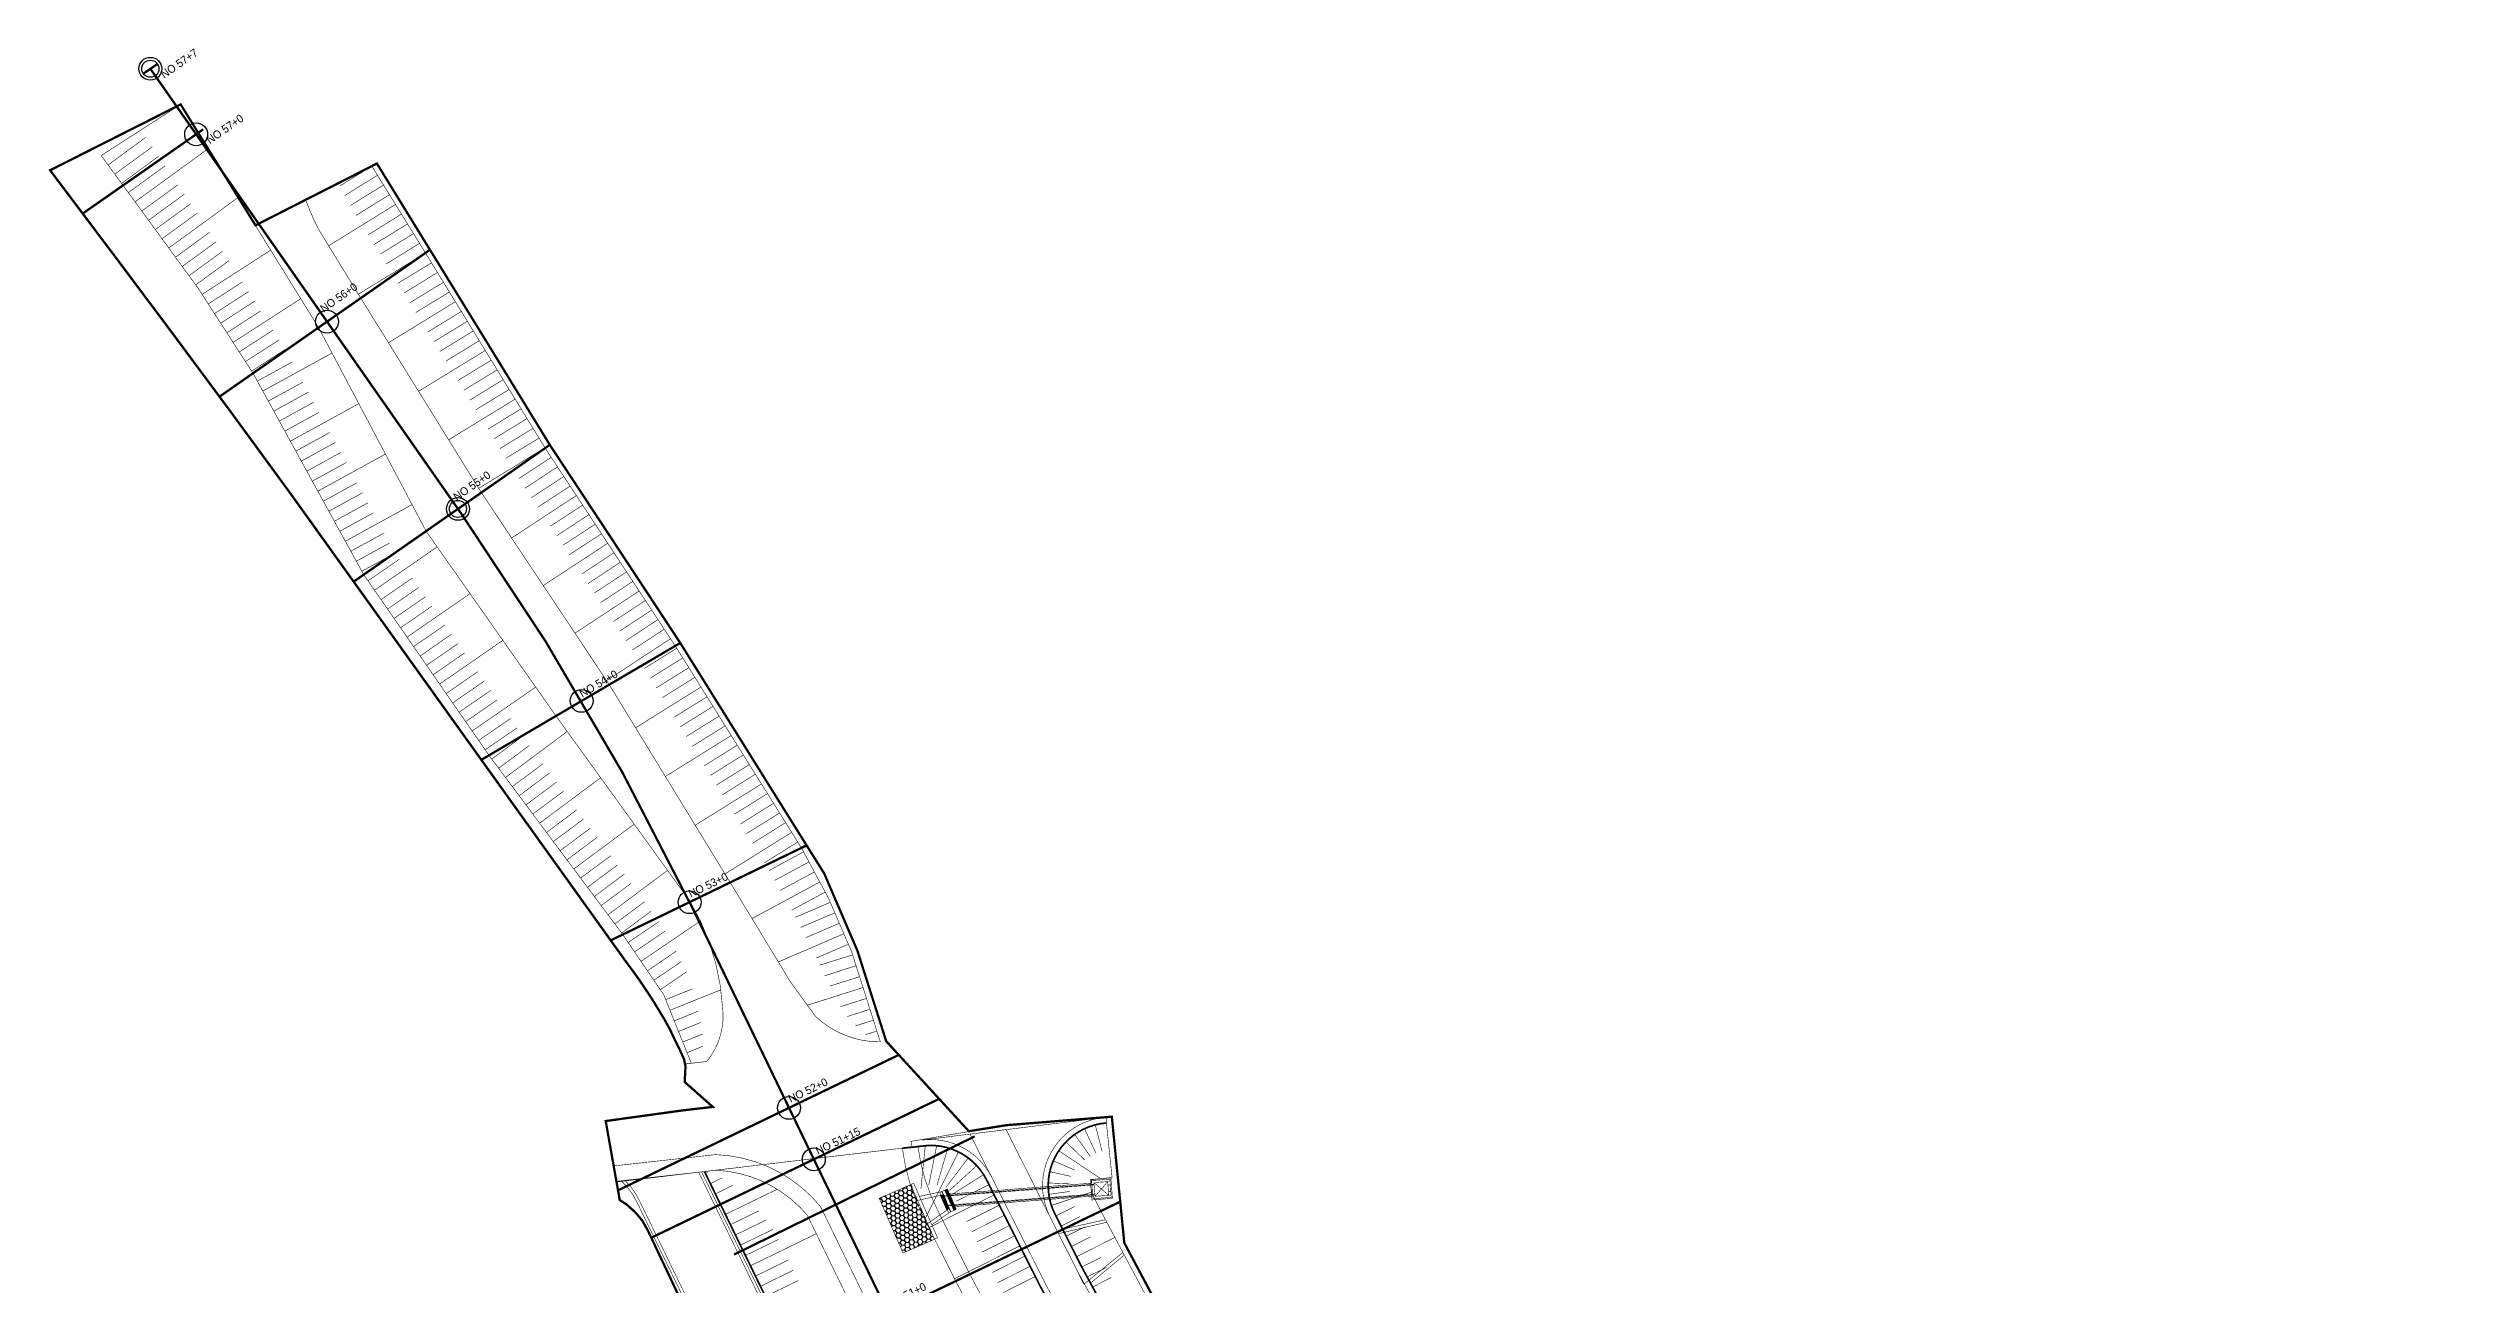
# Model space of a CAD drawing. Header units: millimetres. Extents: x -254 to 217267, y -7 to 401794.
# Drawn here: x 216782.6 to 216994.3, y 401685.7 to 401793.9 of the extents above; entities that cross this region are included whole.
import ezdxf
from ezdxf.enums import TextEntityAlignment as Align

# ---------------------------------------------------------------- set-up
doc = ezdxf.new("R2010")
doc.units = ezdxf.units.MM
doc.linetypes.add('D_HIDDEN', pattern=[0.35, 0.2, -0.15])
doc.linetypes.add('HIDDEN', pattern=[9.525, 6.35, -3.175])
doc.layers.add('#_leftblock', color=154, linetype='Continuous', lineweight=18)
for name, color, linetype in [('#측점', 1, 'Continuous'), ('#측점라인', 1, 'Continuous'), ('0-DEGN-바닥보호공', 183, 'Continuous'), ('0-DEGN-제방상단', 1, 'Continuous'), ('0-DEGN-제방하단', 6, 'Continuous'), ('1-DEGN-배수계획', 4, 'Continuous'), ('CC-DEGN-흄관', 3, 'Continuous'), ('CE-SLOP-FILL', 11, 'Continuous'), ('CS-CONC-MAJR', 5, 'Continuous')]:
    doc.layers.add(name, color=color, linetype=linetype)
for name, color, linetype, true_color in [('0-DEGN-아스팔트덧씌우기포장', 9, 'Continuous', 0xade0a3), ('0-DEGN-콘크리트포장', 254, 'Continuous', 0xccc5e2), ('0-DEGN-포장선', 254, 'Continuous', 0xccc5e2)]:
    doc.layers.add(name, color=color, linetype=linetype, true_color=true_color)
doc.styles.get("Standard").update_dxf_attribs({"font": ''})
doc.styles.get('Standard').set_extended_font_data('Dotum')

msp = doc.modelspace()

# ---------------------------------------------------------------- hatches: boundary and pattern name
at = {"layer": '0-DEGN-바닥보호공', "transparency": 33554687}
h = msp.add_hatch(dxfattribs=at)
h.set_pattern_fill('HONEY', color=256, scale=2, angle=242.3892)
h.set_pattern_definition([(242.389150064, (694145.1409, 457954.70685), (0.0180507632, -0.43263630216), [0.25, -0.5]), (2.389150064, (694145.1409, 457954.70685), (0.36564864667, 0.23195057057), [0.25, -0.5]), (302.389150064, (694145.1409, 457954.70685), (0.38369940987, -0.20068573159), [-0.5, 0.25])])
h.paths.add_polyline_path([(216858.06, 401694.41), (216855.31, 401693.21), (216857.39, 401688.43), (216860.14, 401689.63)])
at = {"layer": 'CS-CONC-MAJR'}
h = msp.add_hatch(dxfattribs=at)
h.set_pattern_fill('ANSI31', color=161, scale=0.2, angle=248.5157)
h.set_pattern_definition([(293.5157, (216860.622347, 401693.743907), (0.02292377, 0.009975), [])])
h.paths.add_polyline_path([(216861.86, 401692.16), (216862.04, 401692.24), (216861.61, 401693.24), (216861.26, 401694.02), (216861.08, 401693.94), (216861.42, 401693.16)])
h.paths.add_polyline_path([(216861.26, 401692.2), (216861.45, 401692.33), (216860.94, 401693.53), (216860.71, 401693.48)])

# ---------------------------------------------------------------- linework, layer by layer
at = {"layer": '#_leftblock', "lineweight": 100}
msp.add_line((216842.61, 401688.28), (216863.64, 401698.64), dxfattribs=at)
at = {"layer": '#측점라인', "color": 2, "linetype": 'Continuous', "lineweight": 30, "const_width": 0.2, "flags": 128}
for points in [[(216790.93, 401791.69), (216792.16, 401792.54)], [(216843.21, 401673.17), (216835.06, 401690.41), (216834.58, 401691.26), (216834.49, 401691.37), (216834.48, 401691.38), (216833.97, 401691.99), (216833.24, 401692.65), (216832.75, 401692.97), (216832.73, 401692.99), (216832.6, 401693.07), (216832.53, 401693.5), (216831.72, 401698.05), (216831.38, 401699.98), (216831.38, 401699.98), (216838.17, 401700.92), (216840.75, 401701.22), (216838.29, 401703.4), (216838.36, 401704.75), (216838.24, 401705.37), (216838.24, 401705.37), (216837.89, 401706.16), (216837.44, 401707.07), (216837.01, 401707.98), (216836.52, 401708.88), (216836, 401709.74), (216835.48, 401710.59), (216834.92, 401711.44), (216834.36, 401712.28), (216833.78, 401713.09), (216833.17, 401713.91), (216803.92, 401754.76), (216798.58, 401762.07), (216793.2, 401769.33), (216788.39, 401775.76), (216782.77, 401783.23), (216794.19, 401789), (216800.74, 401778.41), (216811.36, 401783.82), (216820.96, 401768.21), (216826.5, 401759.17), (216835.05, 401746.18), (216837.89, 401741.86), (216845.58, 401729.52), (216845.58, 401729.52), (216850.5, 401721.65), (216853.4, 401714.9), (216855.92, 401706.97), (216863.15, 401699.09), (216866.46, 401699.62), (216875.66, 401700.36), (216876.75, 401689.32), (216883.92, 401675.84)], [(216785.62, 401779.44), (216796.16, 401786.81)], [(216797.59, 401763.41), (216816.01, 401776.27)], [(216809.33, 401747.21), (216826.49, 401759.19)], [(216820.5, 401731.61), (216837.9, 401741.84)], [(216831.82, 401715.8), (216848.96, 401724.12)], [(216841.78, 401676.2), (216876.4, 401692.92)]]:
    msp.add_lwpolyline(points, dxfattribs=at)
msp.add_lwpolyline([(216865.06, 401665.24, -0.015226), (216860.84, 401673.34), (216838.94, 401718.69, 0.039949), (216818.78, 401753.11), (216791.54, 401792.12)], format="xyb", dxfattribs=at)
at = {"layer": '#측점라인', "color": 2, "linetype": 'Continuous', "lineweight": 30, "const_width": 0.2}
for points in [[(216832.45, 401693.91), (216857.02, 401705.77)], [(216835.36, 401689.76), (216860.55, 401701.92)]]:
    msp.add_lwpolyline(points, dxfattribs=at)
at = {"layer": '#측점라인', "color": 2, "linetype": 'Continuous', "lineweight": 30}
for centre, radius in [((216791.54, 401792.12), 1), ((216791.54, 401792.12), 0.75), ((216795.55, 401786.38), 1), ((216807, 401769.98), 1), ((216818.45, 401753.58), 1), ((216818.45, 401753.58), 0.75), ((216829.27, 401736.77), 1), ((216838.72, 401719.14), 1), ((216847.41, 401701.13), 1), ((216849.59, 401696.63), 1)]:
    msp.add_circle(centre, radius, dxfattribs=at)
at = {"layer": '0-DEGN-바닥보호공', "transparency": 33554687, "const_width": 0.05}
msp.add_lwpolyline([(216858.06, 401694.41), (216855.31, 401693.21), (216857.39, 401688.43), (216860.14, 401689.63)], close=True, dxfattribs=at)
at = {"layer": '0-DEGN-아스팔트덧씌우기포장', "linetype": 'Continuous', "const_width": 0.05}
msp.add_lwpolyline([(216843.66, 401673.26), (216834.08, 401692.94, 0.092072), (216832.78, 401694.7), (216839.77, 401695.53), (216849.37, 401675.81, 0.002224)], format="xyb", dxfattribs=at)
at = {"layer": '0-DEGN-아스팔트덧씌우기포장', "color": 0, "linetype": 'Continuous', "const_width": 0.05}
for points in [[(216837.34, 401667.59, 0.014093), (216837.69, 401667.64), (216839.46, 401667.81), (216840.45, 401668), (216841.19, 401668.25), (216841.88, 401668.6), (216842.4, 401668.96), (216842.89, 401669.46), (216843.24, 401669.92), (216843.65, 401670.69), (216843.91, 401671.72), (216843.91, 401673.31), (216834.31, 401693.05, 0.083659), (216833.1, 401694.74)], [(216839.51, 401695.5), (216849.15, 401675.7, 0.001834), (216849.66, 401674.64), (216849.62, 401674.62, 0.070039), (216874.78, 401637.61), (216927.91, 401579.07, -0.092973), (216947.12, 401547.84), (216949.29, 401542.18, -0.103188), (216949.71, 401540.61), (216949.71, 401540.61), (216950.13, 401539.24), (216950.11, 401539.24, -0.005263), (216950.46, 401538.12), (216951.63, 401534.17), (216952.32, 401532.14), (216953, 401530.12), (216957.36, 401518.83), (216964.48, 401504.3)]]:
    msp.add_lwpolyline(points, format="xyb", dxfattribs=at)
at = {"layer": '0-DEGN-제방상단', "color": 3, "linetype": 'Continuous', "const_width": 0.05}
for points in [[(216858.19, 401697.69), (216858.09, 401698.2), (216866.45, 401699.62), (216875.16, 401700.31)], [(216875.19, 401699.81), (216875.16, 401700.31)], [(216857.33, 401697.6), (216856.69, 401697.53), (216832.32, 401694.65)], [(216875.1, 401691.34), (216871.36, 401690.51)], [(216873.74, 401685.74), (216876.75, 401688.25)]]:
    msp.add_lwpolyline(points, dxfattribs=at)
at = {"layer": '0-DEGN-제방상단', "color": 3, "linetype": 'Continuous', "const_width": 0.15}
for points in [[(216875.19, 401699.81, 0.534579), (216870.68, 401691.85), (216873, 401687.25, 0.071944), (216894.44, 401655.45), (216947.57, 401596.91, -0.092973), (216971.91, 401557.34), (216974.35, 401550.98, 0.301969), (216993.3, 401537.5), (217040.5, 401536.01, -0.012453), (217044.18, 401535.8, 0.460428), (217050.11, 401541.69), (217049.86, 401545.11), (217049.07, 401554.24)], [(217116.71, 401392.56), (217115.88, 401393.55, -0.210591), (217111.29, 401409.01), (217111.41, 401409.92, 0.061603), (217111.52, 401438.15), (217107.66, 401470.37, 0.370717), (217040.37, 401532.01), (216993.17, 401533.51, -0.301969), (216970.62, 401549.54), (216968.18, 401555.91, 0.092973), (216944.61, 401594.22), (216891.48, 401652.76, -0.071883), (216869.41, 401685.49), (216864.7, 401694.83, 0.296181), (216859.58, 401697.84), (216857.33, 401697.6)]]:
    msp.add_lwpolyline(points, format="xyb", dxfattribs=at)
at = {"layer": '0-DEGN-제방상단', "color": 3, "ltscale": 0.1, "const_width": 0.15}
msp.add_lwpolyline([(217087.17, 401393.73, -0.057052), (217086.62, 401391.52), (217082.65, 401380.8, 0.050522), (217081.64, 401376.9), (217079.14, 401360.7, 0.045495), (217078.91, 401357.07), (217080.04, 401318.13), (217078.91, 401357.07, -0.045495), (217079.14, 401360.7), (217081.64, 401376.9, -0.050522), (217082.65, 401380.8), (217086.62, 401391.52, 0.057052), (217087.17, 401393.73), (217089.59, 401412.68, 0.061603), (217089.68, 401435.51), (217085.82, 401467.73, 0.370717), (217039.68, 401510), (216992.47, 401511.5, -0.301969), (216950.07, 401541.65), (216947.63, 401548.01, 0.092973), (216928.31, 401579.42), (216875.19, 401637.95, -0.071883), (216849.6, 401675.9), (216840.03, 401695.54)], format="xyb", dxfattribs=at)
at = {"layer": '0-DEGN-제방하단', "linetype": 'Continuous', "lineweight": 30, "const_width": 0.05}
for points in [[(216794.18, 401788.99), (216787.24, 401784.52)], [(216838.87, 401705.04), (216836.45, 401711.05), (216832.87, 401716.31), (216821.17, 401732), (216810.21, 401747.82), (216800.52, 401765.46), (216795.72, 401772.9), (216789.17, 401781.89), (216787.24, 401784.52)], [(216805.13, 401780.64), (216810.92, 401783.59)], [(216855.41, 401706.91), (216853.25, 401713.69), (216852.93, 401714.72), (216850.87, 401719.5), (216848.5, 401723.9), (216837.46, 401741.59), (216826.08, 401758.91), (216815.61, 401775.99), (216810.92, 401783.59)], [(216883.49, 401675.57), (216874.7, 401692.1), (216873.99, 401693.52), (216873.8, 401694.26), (216873.87, 401694.84), (216875.68, 401695.04), (216875.19, 401699.81)]]:
    msp.add_lwpolyline(points, dxfattribs=at)
for points in [[(216794.18, 401788.99), (216806.26, 401769.46), (216815.66, 401751.64), (216827.03, 401735.45), (216838.78, 401719.18, -0.119031), (216841.6, 401709.97, -0.204378), (216840.22, 401705.19), (216838.31, 401704.98)], [(216855.41, 401706.91, -0.192923), (216849.74, 401709.14), (216847.53, 401712.18), (216842.27, 401720.87), (216831.69, 401738.19), (216820.5, 401755.01), (216809.95, 401772.04), (216806.36, 401777.89, -0.037866), (216805.13, 401780.64)], [(216858.69, 401697.78, 0.088182), (216860.48, 401692.05), (216863.22, 401686.6), (216867.82, 401677.93)], [(216854.98, 401682.61), (216850.18, 401692.48, 0.215915), (216840.98, 401697.04), (216832.16, 401696.06)], [(216853.76, 401681.99), (216849.02, 401691.73, 0.209959), (216841.03, 401695.67), (216832.31, 401694.7)]]:
    msp.add_lwpolyline(points, format="xyb", dxfattribs=at)
at = {"layer": '0-DEGN-제방하단', "linetype": 'Continuous', "lineweight": 30, "ltscale": 3, "const_width": 0.05}
msp.add_lwpolyline([(216857.33, 401697.6, 0.088069), (216859.26, 401691.43), (216862, 401685.97), (216866.62, 401677.27)], format="xyb", dxfattribs=at)
at = {"layer": '0-DEGN-콘크리트포장', "linetype": 'Continuous', "const_width": 0.05}
msp.add_lwpolyline([(216871, 401690.12), (216875.22, 401691.12), (216876.63, 401688.47), (216873.21, 401685.69, -0.0028), (216872.55, 401687.03)], format="xyb", close=True, dxfattribs=at)
at = {"layer": '0-DEGN-포장선', "linetype": 'Continuous', "const_width": 0.05}
for points in [[(216874.56, 401700.24), (216859.09, 401698.32)], [(216874.56, 401700.24), (216859.09, 401698.32)], [(216832.45, 401694.66), (216839.77, 401695.53)], [(216832.78, 401694.7), (216839.51, 401695.5)]]:
    msp.add_lwpolyline(points, dxfattribs=at)
at = {"layer": '0-DEGN-포장선', "const_width": 0.05}
for points in [[(216874.56, 401700.24, 0.502946), (216870.24, 401691.63)], [(216865.15, 401695.06, 0.315564), (216859.09, 401698.32)]]:
    msp.add_lwpolyline(points, format="xyb", dxfattribs=at)
at = {"layer": '0-DEGN-포장선', "const_width": 0.05, "flags": 128}
for points in [[(217152.2, 401364.48, -0.298866), (217127.51, 401378.91), (217126.12, 401381.51, 0.053561), (217123.67, 401385.14), (217116.26, 401393.87, -0.210591), (217111.79, 401408.95), (217111.91, 401409.85, 0.061603), (217112.02, 401438.2), (217108.16, 401470.42, 0.370717), (217040.39, 401532.51), (216993.18, 401534.01, -0.301969), (216971.08, 401549.72), (216968.64, 401556.09, 0.092973), (216944.98, 401594.56), (216891.85, 401653.1, -0.071891), (216869.86, 401685.71), (216863.25, 401698.84)], [(217152.2, 401364.48), (217143.67, 401368.59, -0.201789), (217130.16, 401380.32), (217128.77, 401382.92, 0.053561), (217125.95, 401387.08), (217118.55, 401395.81, -0.210591), (217114.77, 401408.57), (217114.88, 401409.47, 0.061603), (217115, 401438.56), (217111.14, 401470.78, 0.370717), (217040.49, 401535.51), (216993.28, 401537, -0.301969), (216973.88, 401550.8), (216971.44, 401557.16, 0.092973), (216947.2, 401596.57), (216894.07, 401655.11, -0.071936), (216872.55, 401687.03), (216866.41, 401699.23)], [(216959.38, 401502.22), (216952.1, 401516.48), (216947.59, 401528.17), (216946.16, 401532.43), (216944.95, 401536.47, 0.018906), (216943.73, 401540.05), (216941.56, 401545.71, 0.092973), (216923.5, 401575.07), (216870.38, 401633.61, -0.071868), (216843.75, 401673.08), (216834.08, 401692.94, 0.092072), (216832.78, 401694.7, 0.092072)], [(216849.77, 401674.42, -0.002224), (216849.15, 401675.7), (216839.51, 401695.5)], [(216849.77, 401674.42, -0.002224), (216849.15, 401675.7), (216839.51, 401695.5)], [(216849.95, 401674.51), (216850, 401674.53, -0.002224), (216849.37, 401675.81), (216839.77, 401695.53)]]:
    msp.add_lwpolyline(points, format="xyb", dxfattribs=at)
msp.add_lwpolyline([(216873.21, 401685.69), (216876.63, 401688.47), (216875.22, 401691.12), (216871, 401690.12)], dxfattribs=at)
at = {"layer": '1-DEGN-배수계획', "linetype": 'D_HIDDEN', "const_width": 0.05}
msp.add_lwpolyline([(216875.71, 401693.21), (216873.92, 401693.07), (216873.78, 401694.86), (216875.58, 401695)], close=True, dxfattribs=at)
at = {"layer": '1-DEGN-배수계획', "const_width": 0.05}
for points in [[(216875.61, 401693.3), (216874.01, 401693.18), (216873.89, 401694.77), (216875.49, 401694.89)], [(216875.39, 401693.48), (216874.2, 401693.39), (216874.1, 401694.59), (216875.3, 401694.68)]]:
    msp.add_lwpolyline(points, close=True, dxfattribs=at)
for points in [[(216875.39, 401693.48), (216874.1, 401694.59)], [(216874.2, 401693.39), (216875.3, 401694.68)], [(216875.3, 401694.68), (216875.5, 401694.69)], [(216875.32, 401694.38), (216875.52, 401694.39)], [(216875.37, 401693.78), (216875.57, 401693.8)], [(216875.39, 401693.48), (216875.59, 401693.5)]]:
    msp.add_lwpolyline(points, dxfattribs=at)
at = {"layer": 'CC-DEGN-흄관', "ltscale": 0.5, "const_width": 0.05}
for points in [[(216860.97, 401693.45), (216874.11, 401694.45)], [(216861.36, 401692.55), (216874.19, 401693.52)], [(216861.45, 401693.59), (216873.91, 401694.54)], [(216861.93, 401692.49), (216873.99, 401693.41)]]:
    msp.add_lwpolyline(points, dxfattribs=at)
at = {"layer": 'CC-DEGN-흄관', "linetype": 'D_HIDDEN', "ltscale": 0.2, "const_width": 0.05}
for points in [[(216861, 401693.39), (216874.12, 401694.39)], [(216861.33, 401692.61), (216874.18, 401693.59)]]:
    msp.add_lwpolyline(points, dxfattribs=at)
at = {"layer": 'CE-SLOP-FILL', "linetype": 'Continuous', "const_width": 0.05}
for points in [[(216787.84, 401783.69), (216791.15, 401786.12)], [(216788.43, 401782.89), (216791.71, 401785.29)], [(216790.2, 401780.46), (216796.58, 401785.11)], [(216789.03, 401782.08), (216792.27, 401784.46)], [(216789.61, 401781.27), (216792.83, 401783.62)], [(216810.92, 401783.59), (216808.12, 401781.86)], [(216811.41, 401782.79), (216808.55, 401781.02)], [(216790.79, 401779.66), (216793.95, 401781.96)], [(216791.38, 401778.85), (216794.51, 401781.13)], [(216791.97, 401778.04), (216795.07, 401780.3)], [(216793.15, 401776.42), (216799.22, 401780.85)], [(216811.94, 401781.94), (216809.03, 401780.14)], [(216812.46, 401781.09), (216809.54, 401779.28)], [(216792.56, 401777.23), (216795.63, 401779.47)], [(216812.99, 401780.24), (216807.14, 401776.62)], [(216813.51, 401779.39), (216810.59, 401777.58)], [(216814.04, 401778.53), (216811.11, 401776.73)], [(216793.74, 401775.62), (216796.74, 401777.81)], [(216794.33, 401774.81), (216797.3, 401776.97)], [(216794.92, 401774), (216797.86, 401776.14)], [(216796.06, 401772.36), (216802.07, 401776.24)], [(216814.56, 401777.68), (216811.64, 401775.88)], [(216815.09, 401776.83), (216812.16, 401775.02)], [(216795.5, 401773.19), (216798.42, 401775.31)], [(216815.61, 401775.98), (216809.74, 401772.38)], [(216816.14, 401775.13), (216813.2, 401773.33)], [(216816.66, 401774.28), (216813.73, 401772.48)], [(216796.61, 401771.52), (216799.6, 401773.46)], [(216797.15, 401770.68), (216800.14, 401772.61)], [(216798.78, 401768.16), (216804.7, 401771.99)], [(216817.18, 401773.42), (216814.25, 401771.63)], [(216817.7, 401772.57), (216814.77, 401770.78)], [(216797.69, 401769.84), (216800.67, 401771.77)], [(216798.23, 401769), (216801.2, 401770.92)], [(216818.23, 401771.72), (216812.37, 401768.13)], [(216818.75, 401770.87), (216815.82, 401769.07)], [(216819.27, 401770.01), (216816.35, 401768.22)], [(216799.32, 401767.32), (216802.27, 401769.23)], [(216799.86, 401766.48), (216802.81, 401768.38)], [(216819.79, 401769.16), (216816.87, 401767.37)], [(216820.32, 401768.31), (216817.4, 401766.52)], [(216800.4, 401765.64), (216803.34, 401767.54)], [(216800.9, 401764.77), (216803.94, 401766.44)], [(216801.38, 401763.9), (216807.44, 401767.23)], [(216820.84, 401767.45), (216815.01, 401763.88)], [(216821.36, 401766.6), (216818.45, 401764.82)], [(216821.88, 401765.75), (216818.97, 401763.97)], [(216801.86, 401763.02), (216804.89, 401764.68)], [(216802.34, 401762.14), (216805.36, 401763.8)], [(216822.41, 401764.9), (216819.5, 401763.11)], [(216822.93, 401764.04), (216820.02, 401762.26)], [(216802.82, 401761.27), (216805.83, 401762.92)], [(216803.3, 401760.39), (216806.31, 401762.04)], [(216803.79, 401759.51), (216809.78, 401762.8)], [(216823.45, 401763.19), (216817.64, 401759.63)], [(216823.97, 401762.34), (216821.07, 401760.56)], [(216824.5, 401761.49), (216821.59, 401759.71)], [(216804.27, 401758.64), (216807.25, 401760.28)], [(216804.75, 401757.76), (216807.73, 401759.4)], [(216825.02, 401760.63), (216822.12, 401758.86)], [(216825.54, 401759.78), (216822.64, 401758.01)], [(216805.23, 401756.88), (216808.2, 401758.52)], [(216805.71, 401756.01), (216808.68, 401757.64)], [(216806.19, 401755.13), (216812.11, 401758.38)], [(216826.06, 401758.93), (216820.27, 401755.38)], [(216826.61, 401758.09), (216823.77, 401756.23)], [(216827.16, 401757.26), (216824.32, 401755.39)], [(216806.67, 401754.25), (216809.62, 401755.87)], [(216807.16, 401753.38), (216810.1, 401754.99)], [(216827.71, 401756.42), (216824.88, 401754.56)], [(216828.26, 401755.58), (216825.43, 401753.72)], [(216807.64, 401752.5), (216810.57, 401754.11)], [(216808.12, 401751.63), (216811.05, 401753.23)], [(216808.6, 401750.75), (216814.44, 401753.96)], [(216828.81, 401754.75), (216823.15, 401751.03)], [(216829.36, 401753.91), (216826.53, 401752.06)], [(216829.91, 401753.08), (216827.08, 401751.22)], [(216809.08, 401749.87), (216811.99, 401751.47)], [(216830.46, 401752.24), (216827.63, 401750.39)], [(216831.01, 401751.41), (216828.18, 401749.55)], [(216809.56, 401749), (216812.47, 401750.59)], [(216810.04, 401748.12), (216812.96, 401749.72)], [(216810.58, 401747.28), (216813.32, 401749.17)], [(216811.15, 401746.46), (216816.63, 401750.25)], [(216831.55, 401750.57), (216825.92, 401746.87)], [(216832.1, 401749.74), (216829.29, 401747.88)], [(216832.65, 401748.9), (216829.84, 401747.05)], [(216811.72, 401745.63), (216814.47, 401747.53)], [(216812.29, 401744.81), (216815.04, 401746.71)], [(216834.3, 401746.39), (216828.69, 401742.7)], [(216833.2, 401748.06), (216830.39, 401746.22)], [(216833.75, 401747.23), (216830.94, 401745.38)], [(216812.86, 401743.99), (216815.61, 401745.89)], [(216813.43, 401743.17), (216816.18, 401745.07)], [(216814, 401742.35), (216819.51, 401746.16)], [(216834.85, 401745.56), (216832.04, 401743.71)], [(216835.4, 401744.72), (216832.6, 401742.88)], [(216814.57, 401741.52), (216817.33, 401743.43)], [(216815.14, 401740.7), (216817.9, 401742.61)], [(216837.05, 401742.21), (216831.45, 401738.54)], [(216835.95, 401743.89), (216833.15, 401742.04)], [(216836.5, 401743.05), (216833.7, 401741.21)], [(216815.71, 401739.88), (216818.47, 401741.79)], [(216816.28, 401739.06), (216819.04, 401740.97)], [(216816.85, 401738.24), (216822.38, 401742.07)], [(216837.59, 401741.38), (216834.75, 401739.6)], [(216838.12, 401740.53), (216835.27, 401738.75)], [(216817.42, 401737.41), (216820.19, 401739.33)], [(216817.99, 401736.59), (216820.76, 401738.51)], [(216819.69, 401734.13), (216825.26, 401737.98)], [(216839.71, 401737.98), (216833.99, 401734.41)], [(216838.65, 401739.68), (216835.8, 401737.9)], [(216839.18, 401738.83), (216836.33, 401737.05)], [(216818.55, 401735.77), (216821.33, 401737.69)], [(216819.12, 401734.95), (216821.9, 401736.87)], [(216840.24, 401737.13), (216837.38, 401735.35)], [(216840.77, 401736.29), (216837.9, 401734.5)], [(216820.26, 401733.3), (216823.05, 401735.23)], [(216820.83, 401732.48), (216823.62, 401734.41)], [(216822.61, 401730.06), (216828.01, 401734.09)], [(216842.36, 401733.74), (216836.6, 401730.15)], [(216841.3, 401735.44), (216838.43, 401733.65)], [(216841.83, 401734.59), (216838.95, 401732.79)], [(216821.41, 401731.67), (216824.13, 401733.69)], [(216822.01, 401730.87), (216824.72, 401732.88)], [(216842.89, 401732.89), (216840, 401731.09)], [(216843.42, 401732.04), (216840.53, 401730.24)], [(216823.21, 401729.26), (216825.9, 401731.27)], [(216823.8, 401728.46), (216826.49, 401730.47)], [(216824.4, 401727.66), (216827.08, 401729.66)], [(216825.6, 401726.06), (216830.94, 401730.04)], [(216845.01, 401729.5), (216839.21, 401725.88)], [(216843.95, 401731.2), (216841.06, 401729.39)], [(216844.48, 401730.35), (216841.58, 401728.54)], [(216825, 401726.86), (216827.68, 401728.85)], [(216845.53, 401728.65), (216842.63, 401726.84)], [(216846.06, 401727.8), (216843.16, 401725.99)], [(216826.2, 401725.25), (216828.86, 401727.24)], [(216826.79, 401724.45), (216829.45, 401726.43)], [(216827.39, 401723.65), (216830.04, 401725.63)], [(216828.59, 401722.05), (216833.87, 401725.98)], [(216847.65, 401725.26), (216841.81, 401721.61)], [(216846.59, 401726.95), (216843.68, 401725.14)], [(216847.12, 401726.11), (216844.21, 401724.29)], [(216827.99, 401722.85), (216830.63, 401724.82)], [(216829.18, 401721.25), (216831.82, 401723.21)], [(216848.18, 401724.41), (216845.26, 401722.59)], [(216848.69, 401723.55), (216845.66, 401721.91)], [(216829.78, 401720.44), (216832.41, 401722.4)], [(216830.38, 401719.64), (216833, 401721.6)], [(216831.58, 401718.04), (216836.79, 401721.93)], [(216849.17, 401722.67), (216846.16, 401721.05)], [(216849.64, 401721.79), (216846.65, 401720.18)], [(216830.98, 401718.84), (216833.59, 401720.79)], [(216832.17, 401717.24), (216834.78, 401719.18)], [(216850.11, 401720.91), (216844.18, 401717.71)], [(216850.59, 401720.03), (216847.64, 401718.44)], [(216851.03, 401719.13), (216847.97, 401717.82)], [(216832.77, 401716.44), (216835.37, 401718.37)], [(216833.34, 401715.61), (216836.03, 401717.44)], [(216834.47, 401713.96), (216839.67, 401717.5)], [(216851.43, 401718.21), (216848.43, 401716.93)], [(216851.82, 401717.3), (216848.89, 401716.04)], [(216833.9, 401714.79), (216836.56, 401716.6)], [(216835.03, 401713.13), (216837.55, 401714.85)], [(216852.22, 401716.38), (216846.48, 401713.91)], [(216852.61, 401715.46), (216849.8, 401714.25)], [(216835.59, 401712.31), (216838.02, 401713.96)], [(216836.16, 401711.48), (216838.46, 401713.05)], [(216852.99, 401714.53), (216850.09, 401713.63)], [(216853.28, 401713.58), (216850.53, 401712.7)], [(216853.59, 401712.62), (216851, 401711.8)], [(216836.63, 401710.61), (216838.96, 401711.55)], [(216837, 401709.68), (216841.45, 401711.47)], [(216853.89, 401711.67), (216849.02, 401710.12)], [(216854.2, 401710.72), (216851.92, 401709.99)], [(216837.38, 401708.75), (216839.47, 401709.6)], [(216837.75, 401707.82), (216839.69, 401708.61)], [(216854.5, 401709.77), (216852.51, 401709.13)], [(216854.8, 401708.81), (216853.22, 401708.31)], [(216838.12, 401706.9), (216839.85, 401707.59)], [(216838.5, 401705.97), (216839.89, 401706.53)], [(216855.11, 401707.86), (216854.11, 401707.54)], [(216838.87, 401705.04), (216838.87, 401705.04)], [(216859.34, 401697.84), (216858.96, 401694.07)], [(216860.34, 401697.84), (216859.64, 401694.34)], [(216871.65, 401698.15), (216873.3, 401696.56)], [(216872.41, 401698.81), (216873.77, 401696.89)], [(216873.27, 401699.31), (216874.28, 401697.15)], [(216874.21, 401699.65), (216874.81, 401697.33)], [(216862.25, 401697.28), (216859.29, 401691.36)], [(216861.32, 401697.65), (216860.37, 401694.37)], [(216863.1, 401696.75), (216861.14, 401694.16)], [(216863.84, 401696.08), (216861.47, 401693.91)], [(216870.54, 401696.5), (216872.42, 401695.69)], [(216871.02, 401697.38), (216874.69, 401694.93)], [(216840.11, 401695.4), (216840.33, 401695.51)], [(216840.55, 401694.51), (216841.56, 401695)], [(216840.99, 401693.61), (216842.52, 401694.36)], [(216841.42, 401692.71), (216843.37, 401693.65)], [(216841.86, 401691.81), (216846.39, 401694.01)], [(216865.37, 401693.52), (216859.65, 401690.64)], [(216864.45, 401695.29), (216861.74, 401693.59)], [(216864.92, 401694.41), (216862.06, 401692.97)], [(216870.1, 401694.56), (216871.96, 401694.48)], [(216870.15, 401693.56), (216872, 401693.82)], [(216870.23, 401695.55), (216872.05, 401695.14)], [(216870.38, 401692.59), (216873.92, 401693.77)], [(216842.3, 401690.91), (216844.81, 401692.13)], [(216865.82, 401692.62), (216862.96, 401691.18)], [(216866.27, 401691.73), (216863.41, 401690.29)], [(216870.77, 401691.67), (216872.42, 401692.51)], [(216871.22, 401690.78), (216872.87, 401691.61)], [(216842.74, 401690.01), (216845.44, 401691.33)], [(216843.17, 401689.11), (216846.03, 401690.5)], [(216843.61, 401688.21), (216846.49, 401689.61)], [(216844.05, 401687.31), (216849.8, 401690.11)], [(216866.72, 401690.84), (216863.86, 401689.4)], [(216867.17, 401689.94), (216864.31, 401688.5)], [(216871.67, 401689.89), (216873.33, 401690.72)], [(216872.12, 401688.99), (216873.79, 401689.83)], [(216872.57, 401688.1), (216875.93, 401689.79)], [(216844.49, 401686.41), (216847.36, 401687.81)], [(216867.62, 401689.05), (216861.9, 401686.17)], [(216868.06, 401688.16), (216865.21, 401686.72)], [(216868.51, 401687.26), (216865.67, 401685.83)], [(216873.02, 401687.21), (216874.72, 401688.03)], [(216873.46, 401686.31), (216875.17, 401687.15)], [(216844.93, 401685.51), (216847.8, 401686.92)], [(216845.36, 401684.62), (216848.24, 401686.02)], [(216868.96, 401686.37), (216866.13, 401684.94)], [(216873.9, 401685.41), (216875.62, 401686.28)]]:
    msp.add_lwpolyline(points, dxfattribs=at)
at = {"layer": 'CS-CONC-MAJR', "ltscale": 1000, "const_width": 0.05}
for points in [[(216858.33, 401694.53), (216858.06, 401694.41)], [(216858.06, 401694.41), (216860.14, 401689.63)], [(216858.33, 401694.53), (216858.95, 401693.1)], [(216860.94, 401693.53), (216858.66, 401693.03)], [(216860.81, 401693.81), (216858.83, 401693.38)], [(216861.26, 401694.02), (216860.6, 401693.73)], [(216860.6, 401693.73), (216861.38, 401691.95)], [(216860.77, 401693.81), (216861.55, 401692.02)], [(216860.81, 401693.82), (216861.58, 401692.04)], [(216861.08, 401693.94), (216861.86, 401692.16)], [(216861.26, 401694.02), (216862.04, 401692.24)], [(216861.58, 401692.05), (216859.91, 401690.9)], [(216862.04, 401692.24), (216861.38, 401691.95)], [(216859.79, 401691.18), (216860.41, 401689.75)], [(216860.41, 401689.75), (216860.14, 401689.63)]]:
    msp.add_lwpolyline(points, dxfattribs=at)
at = {"layer": 'CS-CONC-MAJR', "linetype": 'HIDDEN', "ltscale": 1000, "const_width": 0.05}
for points in [[(216859.79, 401691.18), (216858.95, 401693.1)], [(216861.45, 401692.33), (216859.54, 401691)]]:
    msp.add_lwpolyline(points, dxfattribs=at)

# ---------------------------------------------------------------- texts
at = {"layer": '#측점', "color": 4, "linetype": 'Continuous'}
for s, rotation, p in [('NO 57+7', 34.9282, (216792.55, 401791.53)), ('NO 57+0', 34.9282, (216796.55, 401785.79)), ('NO 56+0', 34.9282, (216806.51, 401771.03)), ('NO 55+0', 34.9282, (216818.16, 401754.55)), ('NO 54+0', 30.4763, (216829.16, 401737.34)), ('NO 53+0', 25.8926, (216838.68, 401719.84)), ('NO 52+0', 25.7774, (216847.41, 401701.87)), ('NO 51+15', 25.7774, (216849.8, 401697.32)), ('NO 51+0', 25.7774, (216856.02, 401683.95))]:
    msp.add_text(s, height=0.7, rotation=rotation, dxfattribs=at).set_placement(p, align=Align.MIDDLE_LEFT)

doc.saveas('drawing.dxf')
